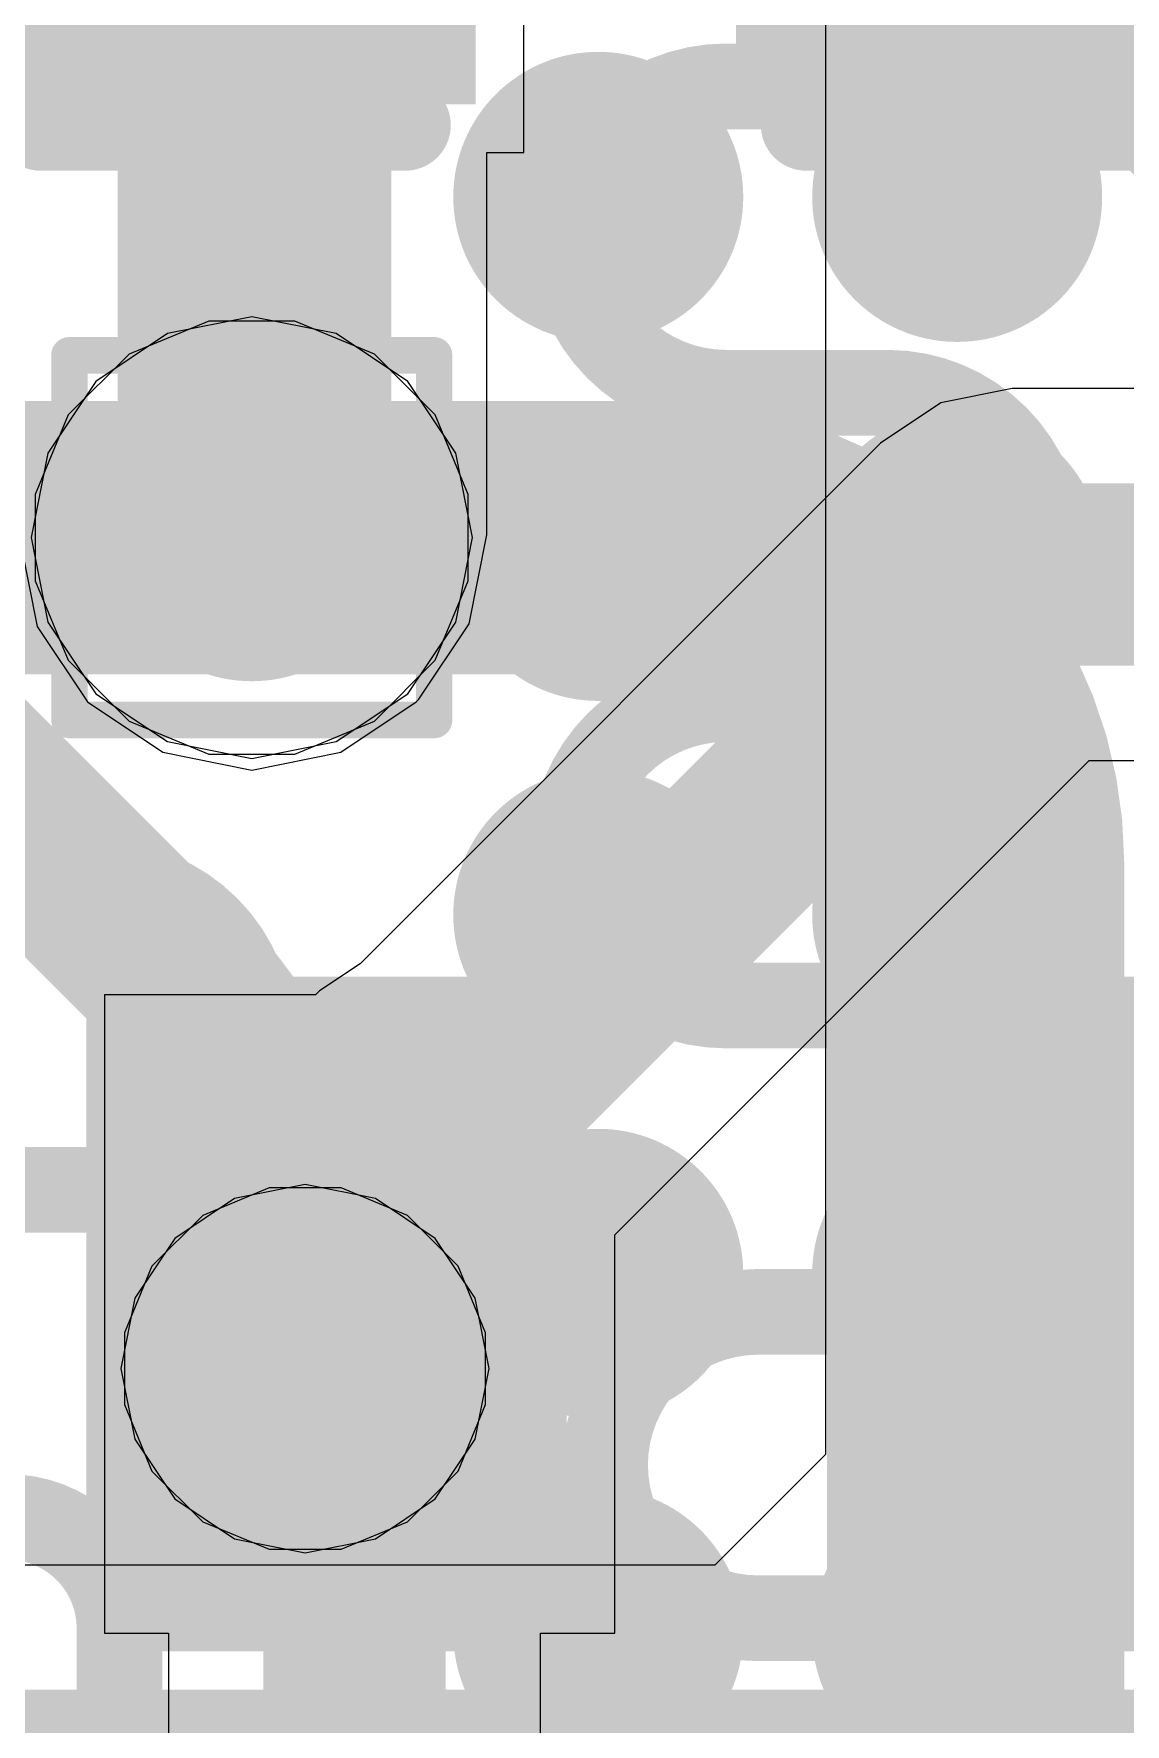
# Model space of a CAD drawing. Header units: inches. Extents: x -6 to 283, y -12 to 154.
# Drawn here: x 58.483 to 60.003, y -5.322 to -2.967 of the extents above; entities that cross this region are included whole.
import ezdxf

# ---------------------------------------------------------------- set-up
doc = ezdxf.new("R2010")
doc.units = ezdxf.units.IN
for name, color, linetype in [('Bottom Layer', 5, 'Continuous'), ('Bottom Paste', 16, 'Continuous'), ('Bottom Solder', 6, 'Continuous'), ('Drill Drawing', 1, 'Continuous'), ('GND-1', 16, 'Continuous'), ('GND-2', 90, 'Continuous'), ('GND-3', 216, 'Continuous'), ('GND-4', 54, 'Continuous'), ('PWR-1', 156, 'Continuous'), ('PWR-2', 130, 'Continuous'), ('Signal L1', 76, 'Continuous'), ('Signal L2', 6, 'Continuous'), ('Top Layer', 1, 'Continuous'), ('Top Overlay', 2, 'Continuous'), ('Top Paste', 8, 'Continuous'), ('Top Solder', 216, 'Continuous'), ('Via Holes', 16, 'Continuous')]:
    doc.layers.add(name, color=color, linetype=linetype)

# ---------------------------------------------------------------- blocks, each defined once
blk = doc.blocks.new('FBGA_153_11_5_13__B_56')
at = {"layer": 'Bottom Layer'}
h = blk.add_hatch(color=5, dxfattribs=at)
edge = h.paths.add_edge_path()
edge.add_arc((2.25, 1.25), 0.127, 0, 360)
h = blk.add_hatch(color=5, dxfattribs=at)
edge = h.paths.add_edge_path()
edge.add_arc((2.75, 1.25), 0.127, 0, 360)
h = blk.add_hatch(color=5, dxfattribs=at)
edge = h.paths.add_edge_path()
edge.add_arc((2.25, 0.75), 0.127, 0, 360)
h = blk.add_hatch(color=5, dxfattribs=at)
edge = h.paths.add_edge_path()
edge.add_arc((2.75, 0.75), 0.127, 0, 360)
h = blk.add_hatch(color=5, dxfattribs=at)
edge = h.paths.add_edge_path()
edge.add_arc((2.25, 0.25), 0.127, 0, 360)
h = blk.add_hatch(color=5, dxfattribs=at)
edge = h.paths.add_edge_path()
edge.add_arc((2.75, 0.25), 0.127, 0, 360)
h = blk.add_hatch(color=5, dxfattribs=at)
edge = h.paths.add_edge_path()
edge.add_arc((2.25, -0.25), 0.127, 0, 360)
h = blk.add_hatch(color=5, dxfattribs=at)
edge = h.paths.add_edge_path()
edge.add_arc((2.75, -0.25), 0.127, 0, 360)
h = blk.add_hatch(color=5, dxfattribs=at)
edge = h.paths.add_edge_path()
edge.add_arc((2.25, -0.75), 0.127, 0, 360)
h = blk.add_hatch(color=5, dxfattribs=at)
edge = h.paths.add_edge_path()
edge.add_arc((2.75, -0.75), 0.127, 0, 360)
at = {"layer": 'Bottom Paste'}
h = blk.add_hatch(color=16, dxfattribs=at)
edge = h.paths.add_edge_path()
edge.add_arc((2.25, 1.25), 0.127, 0, 360)
h = blk.add_hatch(color=16, dxfattribs=at)
edge = h.paths.add_edge_path()
edge.add_arc((2.75, 1.25), 0.127, 0, 360)
h = blk.add_hatch(color=16, dxfattribs=at)
edge = h.paths.add_edge_path()
edge.add_arc((2.25, 0.75), 0.127, 0, 360)
h = blk.add_hatch(color=16, dxfattribs=at)
edge = h.paths.add_edge_path()
edge.add_arc((2.75, 0.75), 0.127, 0, 360)
h = blk.add_hatch(color=16, dxfattribs=at)
edge = h.paths.add_edge_path()
edge.add_arc((2.25, 0.25), 0.127, 0, 360)
h = blk.add_hatch(color=16, dxfattribs=at)
edge = h.paths.add_edge_path()
edge.add_arc((2.75, 0.25), 0.127, 0, 360)
h = blk.add_hatch(color=16, dxfattribs=at)
edge = h.paths.add_edge_path()
edge.add_arc((2.25, -0.25), 0.127, 0, 360)
h = blk.add_hatch(color=16, dxfattribs=at)
edge = h.paths.add_edge_path()
edge.add_arc((2.75, -0.25), 0.127, 0, 360)
h = blk.add_hatch(color=16, dxfattribs=at)
edge = h.paths.add_edge_path()
edge.add_arc((2.25, -0.75), 0.127, 0, 360)
h = blk.add_hatch(color=16, dxfattribs=at)
edge = h.paths.add_edge_path()
edge.add_arc((2.75, -0.75), 0.127, 0, 360)
at = {"layer": 'Bottom Solder'}
h = blk.add_hatch(color=6, dxfattribs=at)
edge = h.paths.add_edge_path()
edge.add_arc((2.25, 1.25), 0.202, 0, 360)
h = blk.add_hatch(color=6, dxfattribs=at)
edge = h.paths.add_edge_path()
edge.add_arc((2.75, 1.25), 0.202, 0, 360)
h = blk.add_hatch(color=6, dxfattribs=at)
edge = h.paths.add_edge_path()
edge.add_arc((2.25, 0.75), 0.202, 0, 360)
h = blk.add_hatch(color=6, dxfattribs=at)
edge = h.paths.add_edge_path()
edge.add_arc((2.75, 0.75), 0.202, 0, 360)
h = blk.add_hatch(color=6, dxfattribs=at)
edge = h.paths.add_edge_path()
edge.add_arc((2.25, 0.25), 0.202, 0, 360)
h = blk.add_hatch(color=6, dxfattribs=at)
edge = h.paths.add_edge_path()
edge.add_arc((2.75, 0.25), 0.202, 0, 360)
h = blk.add_hatch(color=6, dxfattribs=at)
edge = h.paths.add_edge_path()
edge.add_arc((2.25, -0.25), 0.202, 0, 360)
h = blk.add_hatch(color=6, dxfattribs=at)
edge = h.paths.add_edge_path()
edge.add_arc((2.75, -0.25), 0.202, 0, 360)
h = blk.add_hatch(color=6, dxfattribs=at)
edge = h.paths.add_edge_path()
edge.add_arc((2.25, -0.75), 0.202, 0, 360)
h = blk.add_hatch(color=6, dxfattribs=at)
edge = h.paths.add_edge_path()
edge.add_arc((2.75, -0.75), 0.202, 0, 360)
blk = doc.blocks.new('C___0402_298')
at = {"layer": 'Top Layer'}
for points in [[(-0.6985, -0.3175), (-0.6985, 0.3175), (-0.2413, 0.3175), (-0.2413, -0.3175)], [(0.2413, -0.3175), (0.2413, 0.3175), (0.6985, 0.3175), (0.6985, -0.3175)]]:
    blk.add_hatch(color=1, dxfattribs=at).paths.add_polyline_path(points)
at = {"layer": 'Top Paste'}
for points in [[(-0.6985, -0.3175), (-0.6985, 0.3175), (-0.2413, 0.3175), (-0.2413, -0.3175)], [(0.2413, -0.3175), (0.2413, 0.3175), (0.6985, 0.3175), (0.6985, -0.3175)]]:
    blk.add_hatch(color=8, dxfattribs=at).paths.add_polyline_path(points)
at = {"layer": 'Top Solder'}
for points in [[(-0.7585, -0.3775), (-0.7585, 0.3775), (-0.1813, 0.3775), (-0.1813, -0.3775)], [(0.1813, -0.3775), (0.1813, 0.3775), (0.7585, 0.3775), (0.7585, -0.3775)]]:
    blk.add_hatch(color=216, dxfattribs=at).paths.add_polyline_path(points)
at = {"layer": 'Top Overlay'}
for points in [[(-0.7874, 0.4064, 0.127, 0.127, 0), (-0.7874, -0.4064, 0.127, 0.127, 0)], [(-0.2794, 0.4064, 0.127, 0.127, 0), (-0.7874, 0.4064, 0.127, 0.127, 0)], [(0.7874, 0.4064, 0.127, 0.127, 0), (0.2794, 0.4064, 0.127, 0.127, 0)], [(0.7874, 0.4064, 0.127, 0.127, 0), (0.7874, -0.4064, 0.127, 0.127, 0)], [(-0.2794, -0.4064, 0.127, 0.127, 0), (-0.7874, -0.4064, 0.127, 0.127, 0)], [(0.7874, -0.4064, 0.127, 0.127, 0), (0.2794, -0.4064, 0.127, 0.127, 0)]]:
    blk.add_lwpolyline(points, format="xyseb", dxfattribs=at)
for points in [[(-0.8191, 0.4064, 0.0635, 0.0635, 1), (-0.7556, 0.4064, 0.0635, 0.0635, 1)], [(-0.8191, 0.4064, 0.0635, 0.0635, 1), (-0.7556, 0.4064, 0.0635, 0.0635, 1)], [(-0.3111, 0.4064, 0.0635, 0.0635, 1), (-0.2477, 0.4064, 0.0635, 0.0635, 1)], [(0.2477, 0.4064, 0.0635, 0.0635, 1), (0.3111, 0.4064, 0.0635, 0.0635, 1)], [(0.7556, 0.4064, 0.0635, 0.0635, 1), (0.8191, 0.4064, 0.0635, 0.0635, 1)], [(0.7556, 0.4064, 0.0635, 0.0635, 1), (0.8191, 0.4064, 0.0635, 0.0635, 1)], [(-0.8192, -0.4064, 0.0635, 0.0635, 1), (-0.7557, -0.4064, 0.0635, 0.0635, 1)], [(-0.8192, -0.4064, 0.0635, 0.0635, 1), (-0.7557, -0.4064, 0.0635, 0.0635, 1)], [(-0.3111, -0.4064, 0.0635, 0.0635, 1), (-0.2477, -0.4064, 0.0635, 0.0635, 1)], [(0.2477, -0.4064, 0.0635, 0.0635, 1), (0.3111, -0.4064, 0.0635, 0.0635, 1)], [(0.7556, -0.4064, 0.0635, 0.0635, 1), (0.8191, -0.4064, 0.0635, 0.0635, 1)], [(0.7556, -0.4064, 0.0635, 0.0635, 1), (0.8191, -0.4064, 0.0635, 0.0635, 1)]]:
    blk.add_lwpolyline(points, format="xyseb", close=True, dxfattribs=at)
blk = doc.blocks.new('C___0402_300')
at = {"layer": 'Top Layer'}
for points in [[(-0.6985, -0.3175), (-0.6985, 0.3175), (-0.2413, 0.3175), (-0.2413, -0.3175)], [(0.2413, -0.3175), (0.2413, 0.3175), (0.6985, 0.3175), (0.6985, -0.3175)]]:
    blk.add_hatch(color=1, dxfattribs=at).paths.add_polyline_path(points)
at = {"layer": 'Top Paste'}
for points in [[(-0.6985, -0.3175), (-0.6985, 0.3175), (-0.2413, 0.3175), (-0.2413, -0.3175)], [(0.2413, -0.3175), (0.2413, 0.3175), (0.6985, 0.3175), (0.6985, -0.3175)]]:
    blk.add_hatch(color=8, dxfattribs=at).paths.add_polyline_path(points)
at = {"layer": 'Top Solder'}
for points in [[(-0.7585, -0.3775), (-0.7585, 0.3775), (-0.1813, 0.3775), (-0.1813, -0.3775)], [(0.1813, -0.3775), (0.1813, 0.3775), (0.7585, 0.3775), (0.7585, -0.3775)]]:
    blk.add_hatch(color=216, dxfattribs=at).paths.add_polyline_path(points)
at = {"layer": 'Top Overlay'}
for points in [[(-0.7874, 0.4064, 0.127, 0.127, 0), (-0.7874, -0.4064, 0.127, 0.127, 0)], [(-0.2794, 0.4064, 0.127, 0.127, 0), (-0.7874, 0.4064, 0.127, 0.127, 0)], [(0.7874, 0.4064, 0.127, 0.127, 0), (0.2794, 0.4064, 0.127, 0.127, 0)], [(0.7874, 0.4064, 0.127, 0.127, 0), (0.7874, -0.4064, 0.127, 0.127, 0)], [(-0.2794, -0.4064, 0.127, 0.127, 0), (-0.7874, -0.4064, 0.127, 0.127, 0)], [(0.7874, -0.4064, 0.127, 0.127, 0), (0.2794, -0.4064, 0.127, 0.127, 0)]]:
    blk.add_lwpolyline(points, format="xyseb", dxfattribs=at)
for points in [[(-0.8191, 0.4064, 0.0635, 0.0635, 1), (-0.7556, 0.4064, 0.0635, 0.0635, 1)], [(-0.8191, 0.4064, 0.0635, 0.0635, 1), (-0.7556, 0.4064, 0.0635, 0.0635, 1)], [(-0.3111, 0.4064, 0.0635, 0.0635, 1), (-0.2477, 0.4064, 0.0635, 0.0635, 1)], [(0.2477, 0.4064, 0.0635, 0.0635, 1), (0.3111, 0.4064, 0.0635, 0.0635, 1)], [(0.7556, 0.4064, 0.0635, 0.0635, 1), (0.8191, 0.4064, 0.0635, 0.0635, 1)], [(0.7556, 0.4064, 0.0635, 0.0635, 1), (0.8191, 0.4064, 0.0635, 0.0635, 1)], [(-0.8191, -0.4064, 0.0635, 0.0635, 1), (-0.7556, -0.4064, 0.0635, 0.0635, 1)], [(-0.8191, -0.4064, 0.0635, 0.0635, 1), (-0.7556, -0.4064, 0.0635, 0.0635, 1)], [(-0.3111, -0.4064, 0.0635, 0.0635, 1), (-0.2477, -0.4064, 0.0635, 0.0635, 1)], [(0.2477, -0.4064, 0.0635, 0.0635, 1), (0.3111, -0.4064, 0.0635, 0.0635, 1)], [(0.7556, -0.4064, 0.0635, 0.0635, 1), (0.8191, -0.4064, 0.0635, 0.0635, 1)], [(0.7556, -0.4064, 0.0635, 0.0635, 1), (0.8191, -0.4064, 0.0635, 0.0635, 1)]]:
    blk.add_lwpolyline(points, format="xyseb", close=True, dxfattribs=at)

msp = doc.modelspace()

# ---------------------------------------------------------------- hatches: boundary and pattern name
at = {"layer": 'Bottom Layer'}
h = msp.add_hatch(color=5, dxfattribs=at)
edge = h.paths.add_edge_path()
edge.add_arc((58.7866, -3.669), 0.2, 0, 360)
h = msp.add_hatch(color=5, dxfattribs=at)
edge = h.paths.add_edge_path()
edge.add_arc((58.8608, -4.8264), 0.15, 0, 360)
at = {"layer": 'GND-1'}
h = msp.add_hatch(color=16, dxfattribs=at)
edge = h.paths.add_edge_path()
edge.add_arc((58.7866, -3.669), 0.2, 0, 360)
h = msp.add_hatch(color=16, dxfattribs=at)
edge = h.paths.add_edge_path()
edge.add_arc((58.8608, -4.8264), 0.15, 0, 360)
at = {"layer": 'GND-2'}
h = msp.add_hatch(color=90, dxfattribs=at)
edge = h.paths.add_edge_path()
edge.add_arc((58.7866, -3.669), 0.2, 0, 360)
h = msp.add_hatch(color=90, dxfattribs=at)
edge = h.paths.add_edge_path()
edge.add_arc((58.8608, -4.8264), 0.15, 0, 360)
at = {"layer": 'GND-3'}
h = msp.add_hatch(color=216, dxfattribs=at)
edge = h.paths.add_edge_path()
edge.add_arc((58.7866, -3.669), 0.2, 0, 360)
h = msp.add_hatch(color=216, dxfattribs=at)
edge = h.paths.add_edge_path()
edge.add_arc((58.8608, -4.8264), 0.15, 0, 360)
at = {"layer": 'GND-4'}
h = msp.add_hatch(color=54, dxfattribs=at)
edge = h.paths.add_edge_path()
edge.add_arc((58.7866, -3.669), 0.2, 0, 360)
h = msp.add_hatch(color=54, dxfattribs=at)
edge = h.paths.add_edge_path()
edge.add_arc((58.8608, -4.8264), 0.15, 0, 360)
at = {"layer": 'PWR-1'}
h = msp.add_hatch(color=156, dxfattribs=at)
edge = h.paths.add_edge_path()
edge.add_arc((58.7866, -3.669), 0.2, 0, 360)
h = msp.add_hatch(color=156, dxfattribs=at)
edge = h.paths.add_edge_path()
edge.add_arc((58.8608, -4.8264), 0.15, 0, 360)
at = {"layer": 'PWR-2'}
h = msp.add_hatch(color=130, dxfattribs=at)
edge = h.paths.add_edge_path()
edge.add_arc((58.7866, -3.669), 0.2, 0, 360)
h = msp.add_hatch(color=130, dxfattribs=at)
edge = h.paths.add_edge_path()
edge.add_arc((58.8608, -4.8264), 0.15, 0, 360)
at = {"layer": 'Signal L1'}
h = msp.add_hatch(color=76, dxfattribs=at)
edge = h.paths.add_edge_path()
edge.add_arc((58.7866, -3.669), 0.2, 0, 360)
h = msp.add_hatch(color=76, dxfattribs=at)
edge = h.paths.add_edge_path()
edge.add_arc((58.8608, -4.8264), 0.15, 0, 360)
at = {"layer": 'Signal L2'}
h = msp.add_hatch(color=6, dxfattribs=at)
edge = h.paths.add_edge_path()
edge.add_arc((58.7866, -3.669), 0.2, 0, 360)
h = msp.add_hatch(color=6, dxfattribs=at)
edge = h.paths.add_edge_path()
edge.add_arc((58.8608, -4.8264), 0.15, 0, 360)
at = {"layer": 'Top Layer'}
h = msp.add_hatch(color=1, dxfattribs=at)
edge = h.paths.add_edge_path()
edge.add_arc((58.7866, -3.669), 0.2, 0, 360)
h = msp.add_hatch(color=1, dxfattribs=at)
edge = h.paths.add_edge_path()
edge.add_arc((58.8608, -4.8264), 0.15, 0, 360)
at = {"layer": 'Via Holes'}
h = msp.add_hatch(color=7, dxfattribs=at)
edge = h.paths.add_edge_path()
edge.add_arc((58.7866, -3.669), 0.1, 0, 360)
h = msp.add_hatch(color=7, dxfattribs=at)
edge = h.paths.add_edge_path()
edge.add_arc((58.8608, -4.8264), 0.075, 0, 360)

# ---------------------------------------------------------------- linework, layer by layer
at = {"layer": 'Bottom Layer'}
msp.add_lwpolyline([(58.2947, -3.669, 0.381, 0.381, 0), (58.7866, -3.669, 0.381, 0.381, 0)], format="xyseb", dxfattribs=at)
for points in [[(58.1994, -3.669, 0.1905, 0.1905, 1), (58.3899, -3.669, 0.1905, 0.1905, 1)], [(58.6914, -3.669, 0.1905, 0.1905, 1), (58.8819, -3.669, 0.1905, 0.1905, 1)]]:
    msp.add_lwpolyline(points, format="xyseb", close=True, dxfattribs=at)
at = {"layer": 'Drill Drawing'}
for points in [[(58.5326, -3.415, 0.0508, 0.0508, 0), (59.0406, -3.415, 0.0508, 0.0508, 0)], [(58.5326, -3.923, 0.0508, 0.0508, 0), (58.5326, -3.415, 0.0508, 0.0508, 0)], [(59.0406, -3.923, 0.0508, 0.0508, 0), (59.0406, -3.415, 0.0508, 0.0508, 0)], [(58.5326, -3.923, 0.0508, 0.0508, 0), (59.0406, -3.923, 0.0508, 0.0508, 0)], [(58.6068, -4.5724, 0.0508, 0.0508, 0), (59.1148, -4.5724, 0.0508, 0.0508, 0)], [(58.6068, -4.5724, 0.0508, 0.0508, 0), (58.8608, -5.0804, 0.0508, 0.0508, 0)], [(58.8608, -5.0804, 0.0508, 0.0508, 0), (59.1148, -4.5724, 0.0508, 0.0508, 0)]]:
    msp.add_lwpolyline(points, format="xyseb", dxfattribs=at)
for points in [[(58.5199, -3.415, 0.0254, 0.0254, 1), (58.5453, -3.415, 0.0254, 0.0254, 1)], [(58.5199, -3.415, 0.0254, 0.0254, 1), (58.5453, -3.415, 0.0254, 0.0254, 1)], [(59.0279, -3.415, 0.0254, 0.0254, 1), (59.0533, -3.415, 0.0254, 0.0254, 1)], [(59.0279, -3.415, 0.0254, 0.0254, 1), (59.0533, -3.415, 0.0254, 0.0254, 1)], [(58.5199, -3.923, 0.0254, 0.0254, 1), (58.5453, -3.923, 0.0254, 0.0254, 1)], [(58.5199, -3.923, 0.0254, 0.0254, 1), (58.5453, -3.923, 0.0254, 0.0254, 1)], [(59.0279, -3.923, 0.0254, 0.0254, 1), (59.0533, -3.923, 0.0254, 0.0254, 1)], [(59.0279, -3.923, 0.0254, 0.0254, 1), (59.0533, -3.923, 0.0254, 0.0254, 1)], [(58.5941, -4.5724, 0.0254, 0.0254, 1), (58.6195, -4.5724, 0.0254, 0.0254, 1)], [(58.5941, -4.5724, 0.0254, 0.0254, 1), (58.6195, -4.5724, 0.0254, 0.0254, 1)], [(59.1021, -4.5724, 0.0254, 0.0254, 1), (59.1275, -4.5724, 0.0254, 0.0254, 1)], [(59.1021, -4.5724, 0.0254, 0.0254, 1), (59.1275, -4.5724, 0.0254, 0.0254, 1)], [(58.8481, -5.0804, 0.0254, 0.0254, 1), (58.8735, -5.0804, 0.0254, 0.0254, 1)], [(58.8481, -5.0804, 0.0254, 0.0254, 1), (58.8735, -5.0804, 0.0254, 0.0254, 1)]]:
    msp.add_lwpolyline(points, format="xyseb", close=True, dxfattribs=at)
at = {"layer": 'GND-1'}
for p, q in [((58.7267, -3.3674), (58.6158, -3.4133)), ((58.8466, -3.3674), (58.7267, -3.3674)), ((58.9575, -3.4133), (58.8466, -3.3674)), ((58.6158, -3.4133), (58.531, -3.4981)), ((59.0423, -3.4981), (58.9575, -3.4133)), ((58.531, -3.4981), (58.485, -3.609)), ((59.0882, -3.609), (59.0423, -3.4981)), ((58.485, -3.609), (58.485, -3.729)), ((59.0882, -3.729), (59.0882, -3.609)), ((58.485, -3.729), (58.531, -3.8398)), ((59.0423, -3.8398), (59.0882, -3.729)), ((58.531, -3.8398), (58.6158, -3.9246)), ((58.9575, -3.9246), (59.0423, -3.8398)), ((58.6158, -3.9246), (58.7267, -3.9706)), ((58.8466, -3.9706), (58.9575, -3.9246)), ((58.7267, -3.9706), (58.8466, -3.9706)), ((58.8108, -4.5748), (58.7183, -4.6131)), ((58.9109, -4.5748), (58.8108, -4.5748)), ((59.0034, -4.6131), (58.9109, -4.5748)), ((58.7183, -4.6131), (58.6475, -4.6839)), ((59.0741, -4.6839), (59.0034, -4.6131)), ((58.6475, -4.6839), (58.6092, -4.7764)), ((59.1124, -4.7764), (59.0741, -4.6839)), ((58.6092, -4.7764), (58.6092, -4.8765)), ((59.1124, -4.8765), (59.1124, -4.7764)), ((58.6092, -4.8765), (58.6475, -4.969)), ((59.0741, -4.969), (59.1124, -4.8765)), ((58.6475, -4.969), (58.7183, -5.0397)), ((59.0034, -5.0397), (59.0741, -4.969)), ((58.7183, -5.0397), (58.8108, -5.078)), ((58.9109, -5.078), (59.0034, -5.0397)), ((58.8108, -5.078), (58.9109, -5.078))]:
    msp.add_line(p, q, dxfattribs=at)
at = {"layer": 'GND-2'}
for p, q in [((58.7267, -3.3674), (58.6158, -3.4133)), ((58.8466, -3.3674), (58.7267, -3.3674)), ((58.9575, -3.4133), (58.8466, -3.3674)), ((58.6158, -3.4133), (58.531, -3.4981)), ((59.0423, -3.4981), (58.9575, -3.4133)), ((58.531, -3.4981), (58.485, -3.609)), ((59.0882, -3.609), (59.0423, -3.4981)), ((58.485, -3.609), (58.485, -3.729)), ((59.0882, -3.729), (59.0882, -3.609)), ((58.485, -3.729), (58.531, -3.8398)), ((59.0423, -3.8398), (59.0882, -3.729)), ((58.531, -3.8398), (58.6158, -3.9246)), ((58.9575, -3.9246), (59.0423, -3.8398)), ((58.6158, -3.9246), (58.7267, -3.9706)), ((58.8466, -3.9706), (58.9575, -3.9246)), ((58.7267, -3.9706), (58.8466, -3.9706)), ((58.8108, -4.5748), (58.7183, -4.6131)), ((58.9109, -4.5748), (58.8108, -4.5748)), ((59.0034, -4.6131), (58.9109, -4.5748)), ((58.7183, -4.6131), (58.6475, -4.6839)), ((59.0741, -4.6839), (59.0034, -4.6131)), ((58.6475, -4.6839), (58.6092, -4.7764)), ((59.1124, -4.7764), (59.0741, -4.6839)), ((58.6092, -4.7764), (58.6092, -4.8765)), ((59.1124, -4.8765), (59.1124, -4.7764)), ((58.6092, -4.8765), (58.6475, -4.969)), ((59.0741, -4.969), (59.1124, -4.8765)), ((58.6475, -4.969), (58.7183, -5.0397)), ((59.0034, -5.0397), (59.0741, -4.969)), ((58.7183, -5.0397), (58.8108, -5.078)), ((58.9109, -5.078), (59.0034, -5.0397)), ((58.8108, -5.078), (58.9109, -5.078))]:
    msp.add_line(p, q, dxfattribs=at)
at = {"layer": 'GND-3'}
for p, q in [((58.7267, -3.3674), (58.6158, -3.4133)), ((58.8466, -3.3674), (58.7267, -3.3674)), ((58.9575, -3.4133), (58.8466, -3.3674)), ((58.6158, -3.4133), (58.531, -3.4981)), ((59.0423, -3.4981), (58.9575, -3.4133)), ((58.531, -3.4981), (58.485, -3.609)), ((59.0882, -3.609), (59.0423, -3.4981)), ((58.485, -3.609), (58.485, -3.729)), ((59.0882, -3.729), (59.0882, -3.609)), ((58.485, -3.729), (58.531, -3.8398)), ((59.0423, -3.8398), (59.0882, -3.729)), ((58.531, -3.8398), (58.6158, -3.9246)), ((58.9575, -3.9246), (59.0423, -3.8398)), ((58.6158, -3.9246), (58.7267, -3.9706)), ((58.8466, -3.9706), (58.9575, -3.9246)), ((58.7267, -3.9706), (58.8466, -3.9706)), ((58.8108, -4.5748), (58.7183, -4.6131)), ((58.9109, -4.5748), (58.8108, -4.5748)), ((59.0034, -4.6131), (58.9109, -4.5748)), ((58.7183, -4.6131), (58.6475, -4.6839)), ((59.0741, -4.6839), (59.0034, -4.6131)), ((58.6475, -4.6839), (58.6092, -4.7764)), ((59.1124, -4.7764), (59.0741, -4.6839)), ((58.6092, -4.7764), (58.6092, -4.8765)), ((59.1124, -4.8765), (59.1124, -4.7764)), ((58.6092, -4.8765), (58.6475, -4.969)), ((59.0741, -4.969), (59.1124, -4.8765)), ((58.6475, -4.969), (58.7183, -5.0397)), ((59.0034, -5.0397), (59.0741, -4.969)), ((58.7183, -5.0397), (58.8108, -5.078)), ((58.9109, -5.078), (59.0034, -5.0397)), ((58.8108, -5.078), (58.9109, -5.078))]:
    msp.add_line(p, q, dxfattribs=at)
at = {"layer": 'GND-4'}
for p, q in [((58.7267, -3.3674), (58.6158, -3.4133)), ((58.8466, -3.3674), (58.7267, -3.3674)), ((58.9575, -3.4133), (58.8466, -3.3674)), ((58.6158, -3.4133), (58.531, -3.4981)), ((59.0423, -3.4981), (58.9575, -3.4133)), ((58.531, -3.4981), (58.485, -3.609)), ((59.0882, -3.609), (59.0423, -3.4981)), ((58.485, -3.609), (58.485, -3.729)), ((59.0882, -3.729), (59.0882, -3.609)), ((58.485, -3.729), (58.531, -3.8398)), ((59.0423, -3.8398), (59.0882, -3.729)), ((58.531, -3.8398), (58.6158, -3.9246)), ((58.9575, -3.9246), (59.0423, -3.8398)), ((58.6158, -3.9246), (58.7267, -3.9706)), ((58.8466, -3.9706), (58.9575, -3.9246)), ((58.7267, -3.9706), (58.8466, -3.9706)), ((58.8108, -4.5748), (58.7183, -4.6131)), ((58.9109, -4.5748), (58.8108, -4.5748)), ((59.0034, -4.6131), (58.9109, -4.5748)), ((58.7183, -4.6131), (58.6475, -4.6839)), ((59.0741, -4.6839), (59.0034, -4.6131)), ((58.6475, -4.6839), (58.6092, -4.7764)), ((59.1124, -4.7764), (59.0741, -4.6839)), ((58.6092, -4.7764), (58.6092, -4.8765)), ((59.1124, -4.8765), (59.1124, -4.7764)), ((58.6092, -4.8765), (58.6475, -4.969)), ((59.0741, -4.969), (59.1124, -4.8765)), ((58.6475, -4.969), (58.7183, -5.0397)), ((59.0034, -5.0397), (59.0741, -4.969)), ((58.7183, -5.0397), (58.8108, -5.078)), ((58.9109, -5.078), (59.0034, -5.0397)), ((58.8108, -5.078), (58.9109, -5.078))]:
    msp.add_line(p, q, dxfattribs=at)
at = {"layer": 'PWR-1'}
for p, q in [((58.7866, -3.3615), (58.669, -3.3849)), ((58.9043, -3.3849), (58.7866, -3.3615)), ((58.669, -3.3849), (58.5692, -3.4515)), ((59.0041, -3.4515), (58.9043, -3.3849)), ((58.5692, -3.4515), (58.5025, -3.5513)), ((59.0707, -3.5513), (59.0041, -3.4515)), ((58.5025, -3.5513), (58.4791, -3.669)), ((59.0942, -3.669), (59.0707, -3.5513)), ((58.4791, -3.669), (58.5025, -3.7866)), ((59.0707, -3.7866), (59.0942, -3.669)), ((58.5025, -3.7866), (58.5692, -3.8864)), ((59.0041, -3.8864), (59.0707, -3.7866)), ((58.5692, -3.8864), (58.669, -3.9531)), ((58.9043, -3.9531), (59.0041, -3.8864)), ((58.669, -3.9531), (58.7866, -3.9765)), ((58.7866, -3.9765), (58.9043, -3.9531)), ((58.7627, -4.5894), (58.6795, -4.645)), ((58.8608, -4.5699), (58.7627, -4.5894)), ((58.959, -4.5894), (58.8608, -4.5699)), ((59.0422, -4.645), (58.959, -4.5894)), ((58.6795, -4.645), (58.6238, -4.7283)), ((59.0978, -4.7283), (59.0422, -4.645)), ((58.6238, -4.7283), (58.6043, -4.8264)), ((59.1174, -4.8264), (59.0978, -4.7283)), ((58.6043, -4.8264), (58.6238, -4.9246)), ((59.0978, -4.9246), (59.1174, -4.8264)), ((58.6238, -4.9246), (58.6795, -5.0078)), ((59.0422, -5.0078), (59.0978, -4.9246)), ((58.6795, -5.0078), (58.7627, -5.0634)), ((58.959, -5.0634), (59.0422, -5.0078)), ((58.7627, -5.0634), (58.8608, -5.083)), ((58.8608, -5.083), (58.959, -5.0634))]:
    msp.add_line(p, q, dxfattribs=at)
at = {"layer": 'PWR-2'}
for points in [[(58.8374, -3.669, 0.381, 0.381, 0), (59.3587, -3.669, 0.381, 0.381, 0)], [(59.3587, -3.669, 0.381, 0.381, -0.414214), (59.8115, -4.1217, 0.381, 0.381, 0)], [(59.8115, -7.5416, 0.381, 0.381, 0), (59.8115, -4.1217, 0.381, 0.381, 0)]]:
    msp.add_lwpolyline(points, format="xyseb", dxfattribs=at)
for points in [[(58.7422, -3.669, 0.1905, 0.1905, 1), (58.9327, -3.669, 0.1905, 0.1905, 1)], [(59.2634, -3.669, 0.1905, 0.1905, 1), (59.4539, -3.669, 0.1905, 0.1905, 1)], [(59.2634, -3.669, 0.1905, 0.1905, 1), (59.4539, -3.669, 0.1905, 0.1905, 1)], [(59.7162, -4.1217, 0.1905, 0.1905, 1), (59.9067, -4.1217, 0.1905, 0.1905, 1)], [(59.7162, -4.1217, 0.1905, 0.1905, 1), (59.9067, -4.1217, 0.1905, 0.1905, 1)]]:
    msp.add_lwpolyline(points, format="xyseb", close=True, dxfattribs=at)
at = {"layer": 'Signal L1'}
for points in [[(58.508, -2.7032, 0.1194, 0.1194, -0.414214), (58.2304, -2.9808, 0.1194, 0.1194, 0)], [(59.8794, -2.8271, 0.1194, 0.1194, -0.414214), (59.666, -3.0405, 0.1194, 0.1194, 0)], [(59.4472, -3.4672, 0.1194, 0.1194, -1), (59.4472, -3.0405, 0.1194, 0.1194, 0)], [(59.4472, -3.0405, 0.1194, 0.1194, 0), (59.666, -3.0405, 0.1194, 0.1194, 0)], [(59.4472, -3.4672, 0.1194, 0.1194, 0), (59.6724, -3.4672, 0.1194, 0.1194, 0)], [(59.6724, -3.4672, 0.1194, 0.1194, -1), (59.6724, -3.8938, 0.1194, 0.1194, 0)], [(59.4472, -4.3206, 0.1194, 0.1194, -1), (59.4472, -3.8938, 0.1194, 0.1194, 0)], [(59.4472, -3.8938, 0.1194, 0.1194, 0), (59.6724, -3.8938, 0.1194, 0.1194, 0)], [(58.3345, -4.1509, 0.1194, 0.1194, 0), (58.5732, -4.1509, 0.1194, 0.1194, 0)], [(58.5732, -4.1509, 0.1194, 0.1194, -1), (58.5732, -4.5775, 0.1194, 0.1194, 0)], [(59.4472, -4.3206, 0.1194, 0.1194, 0), (59.6791, -4.3206, 0.1194, 0.1194, 0)], [(59.6791, -4.3206, 0.1194, 0.1194, -1), (59.6791, -4.7473, 0.1194, 0.1194, 0)], [(58.4472, -5.0331, 0.1194, 0.1194, -1.004738), (58.4462, -4.5775, 0.1194, 0.1194, 0)], [(58.4462, -4.5775, 0.1194, 0.1194, 0), (58.5732, -4.5775, 0.1194, 0.1194, 0)], [(59.4922, -5.1741, 0.1194, 0.1194, -1), (59.4922, -4.7473, 0.1194, 0.1194, 0)], [(59.4922, -4.7473, 0.1194, 0.1194, 0), (59.6791, -4.7473, 0.1194, 0.1194, 0)], [(58.4472, -5.0331, 0.1194, 0.1194, -0.414214), (58.6024, -5.1882, 0.1194, 0.1194, 0)], [(58.6024, -7.211, 0.1194, 0.1194, 0), (58.6024, -5.1882, 0.1194, 0.1194, 0)], [(59.4922, -5.1741, 0.1194, 0.1194, 0), (59.6713, -5.1741, 0.1194, 0.1194, 0)], [(59.6713, -5.1741, 0.1194, 0.1194, -1), (59.6713, -5.6008, 0.1194, 0.1194, 0)]]:
    msp.add_lwpolyline(points, format="xyseb", dxfattribs=at)
for points in [[(59.4174, -3.0405, 0.0597, 0.0597, 1), (59.4771, -3.0405, 0.0597, 0.0597, 1)], [(59.4174, -3.0405, 0.0597, 0.0597, 1), (59.4771, -3.0405, 0.0597, 0.0597, 1)], [(59.6362, -3.0405, 0.0597, 0.0597, 1), (59.6959, -3.0405, 0.0597, 0.0597, 1)], [(59.6362, -3.0405, 0.0597, 0.0597, 1), (59.6959, -3.0405, 0.0597, 0.0597, 1)], [(59.4174, -3.4672, 0.0597, 0.0597, 1), (59.4771, -3.4672, 0.0597, 0.0597, 1)], [(59.4174, -3.4672, 0.0597, 0.0597, 1), (59.4771, -3.4672, 0.0597, 0.0597, 1)], [(59.6426, -3.4672, 0.0597, 0.0597, 1), (59.7023, -3.4672, 0.0597, 0.0597, 1)], [(59.6426, -3.4672, 0.0597, 0.0597, 1), (59.7023, -3.4672, 0.0597, 0.0597, 1)], [(59.4174, -3.8938, 0.0597, 0.0597, 1), (59.4771, -3.8938, 0.0597, 0.0597, 1)], [(59.4174, -3.8938, 0.0597, 0.0597, 1), (59.4771, -3.8938, 0.0597, 0.0597, 1)], [(59.6426, -3.8938, 0.0597, 0.0597, 1), (59.7023, -3.8938, 0.0597, 0.0597, 1)], [(59.6426, -3.8938, 0.0597, 0.0597, 1), (59.7023, -3.8938, 0.0597, 0.0597, 1)], [(58.5434, -4.1509, 0.0597, 0.0597, 1), (58.6031, -4.1509, 0.0597, 0.0597, 1)], [(58.5434, -4.1509, 0.0597, 0.0597, 1), (58.6031, -4.1509, 0.0597, 0.0597, 1)], [(59.4174, -4.3206, 0.0597, 0.0597, 1), (59.4771, -4.3206, 0.0597, 0.0597, 1)], [(59.4174, -4.3206, 0.0597, 0.0597, 1), (59.4771, -4.3206, 0.0597, 0.0597, 1)], [(59.6493, -4.3206, 0.0597, 0.0597, 1), (59.709, -4.3206, 0.0597, 0.0597, 1)], [(59.6493, -4.3206, 0.0597, 0.0597, 1), (59.709, -4.3206, 0.0597, 0.0597, 1)], [(58.4164, -4.5775, 0.0597, 0.0597, 1), (58.4761, -4.5775, 0.0597, 0.0597, 1)], [(58.4164, -4.5775, 0.0597, 0.0597, 1), (58.4761, -4.5775, 0.0597, 0.0597, 1)], [(58.5434, -4.5775, 0.0597, 0.0597, 1), (58.6031, -4.5775, 0.0597, 0.0597, 1)], [(58.5434, -4.5775, 0.0597, 0.0597, 1), (58.6031, -4.5775, 0.0597, 0.0597, 1)], [(59.4624, -4.7473, 0.0597, 0.0597, 1), (59.5221, -4.7473, 0.0597, 0.0597, 1)], [(59.4624, -4.7473, 0.0597, 0.0597, 1), (59.5221, -4.7473, 0.0597, 0.0597, 1)], [(59.6493, -4.7473, 0.0597, 0.0597, 1), (59.709, -4.7473, 0.0597, 0.0597, 1)], [(59.6493, -4.7473, 0.0597, 0.0597, 1), (59.709, -4.7473, 0.0597, 0.0597, 1)], [(58.4174, -5.0331, 0.0597, 0.0597, 1), (58.4771, -5.0331, 0.0597, 0.0597, 1)], [(58.4174, -5.0331, 0.0597, 0.0597, 1), (58.4771, -5.0331, 0.0597, 0.0597, 1)], [(58.5725, -5.1882, 0.0597, 0.0597, 1), (58.6322, -5.1882, 0.0597, 0.0597, 1)], [(58.5725, -5.1882, 0.0597, 0.0597, 1), (58.6322, -5.1882, 0.0597, 0.0597, 1)], [(59.4624, -5.1741, 0.0597, 0.0597, 1), (59.5221, -5.1741, 0.0597, 0.0597, 1)], [(59.4624, -5.1741, 0.0597, 0.0597, 1), (59.5221, -5.1741, 0.0597, 0.0597, 1)], [(59.6415, -5.1741, 0.0597, 0.0597, 1), (59.7011, -5.1741, 0.0597, 0.0597, 1)], [(59.6415, -5.1741, 0.0597, 0.0597, 1), (59.7011, -5.1741, 0.0597, 0.0597, 1)]]:
    msp.add_lwpolyline(points, format="xyseb", close=True, dxfattribs=at)
at = {"layer": 'Signal L2'}
for p, q in [((59.5857, -1.7316), (59.5857, -4.9461)), ((58.7267, -3.3674), (58.6158, -3.4133)), ((58.8466, -3.3674), (58.7267, -3.3674)), ((58.9575, -3.4133), (58.8466, -3.3674)), ((58.6158, -3.4133), (58.531, -3.4981)), ((59.0423, -3.4981), (58.9575, -3.4133)), ((58.531, -3.4981), (58.485, -3.609)), ((59.0882, -3.609), (59.0423, -3.4981)), ((58.485, -3.609), (58.485, -3.729)), ((59.0882, -3.729), (59.0882, -3.609)), ((58.485, -3.729), (58.531, -3.8398)), ((59.0423, -3.8398), (59.0882, -3.729)), ((58.531, -3.8398), (58.6158, -3.9246)), ((58.9575, -3.9246), (59.0423, -3.8398)), ((58.6158, -3.9246), (58.7267, -3.9706)), ((58.8466, -3.9706), (58.9575, -3.9246)), ((58.7267, -3.9706), (58.8466, -3.9706)), ((59.5857, -4.9461), (59.4317, -5.1001)), ((59.4317, -5.1001), (57.191, -5.1001))]:
    msp.add_line(p, q, dxfattribs=at)
for points in [[(57.9178, -3.5208, 0.254, 0.254, 0), (58.6846, -4.2877, 0.254, 0.254, 0)], [(58.6846, -4.2877, 0.254, 0.254, -0.198912), (58.8608, -4.7131, 0.254, 0.254, 0)], [(58.8608, -4.8264, 0.254, 0.254, 0), (58.8608, -4.7131, 0.254, 0.254, 0)], [(57.097, -5.3334, 0.1194, 0.1194, 0), (60.9909, -5.3334, 0.1194, 0.1194, 0)]]:
    msp.add_lwpolyline(points, format="xyseb", dxfattribs=at)
for points in [[(58.6211, -4.2877, 0.127, 0.127, 1), (58.7481, -4.2877, 0.127, 0.127, 1)], [(58.6211, -4.2877, 0.127, 0.127, 1), (58.7481, -4.2877, 0.127, 0.127, 1)], [(58.7973, -4.7131, 0.127, 0.127, 1), (58.9243, -4.7131, 0.127, 0.127, 1)], [(58.7973, -4.7131, 0.127, 0.127, 1), (58.9243, -4.7131, 0.127, 0.127, 1)], [(58.7973, -4.8264, 0.127, 0.127, 1), (58.9243, -4.8264, 0.127, 0.127, 1)]]:
    msp.add_lwpolyline(points, format="xyseb", close=True, dxfattribs=at)
at = {"layer": 'Top Layer'}
for p, q in [((59.1655, -3.1326), (59.1655, -2.3706)), ((59.114, -3.6653), (59.114, -3.1326)), ((59.114, -3.1326), (59.1655, -3.1326)), ((59.7467, -3.4811), (59.6627, -3.5373)), ((59.8458, -3.4614), (59.7467, -3.4811)), ((60.8508, -3.4614), (59.8458, -3.4614)), ((59.6627, -3.5373), (58.9375, -4.2625)), ((58.4629, -3.669), (58.4876, -3.7928)), ((59.0894, -3.7892), (59.114, -3.6653)), ((59.0192, -3.8942), (59.0894, -3.7892)), ((58.4876, -3.7928), (58.5577, -3.8979)), ((58.5577, -3.8979), (58.6628, -3.968)), ((58.9105, -3.968), (59.0156, -3.8979)), ((59.0156, -3.8979), (59.0192, -3.8942)), ((58.6628, -3.968), (58.7866, -3.9927)), ((58.7866, -3.9927), (58.9105, -3.968)), ((59.2925, -4.64), (59.9531, -3.9794)), ((59.9531, -3.9794), (60.8508, -3.9794)), ((58.9375, -4.2625), (58.8808, -4.3004)), ((58.8755, -4.3057), (58.5813, -4.3057)), ((58.5813, -4.3057), (58.5813, -5.1947)), ((58.8808, -4.3004), (58.8755, -4.3057)), ((59.2925, -5.1947), (59.2925, -4.64)), ((58.5813, -5.1947), (58.6706, -5.1947)), ((58.6706, -5.1947), (58.6706, -5.4488)), ((59.1886, -5.4488), (59.1886, -5.1947)), ((59.1886, -5.1947), (59.2925, -5.1947))]:
    msp.add_line(p, q, dxfattribs=at)
for points in [[(58.7903, -3.6653, 0.381, 0.381, 0), (58.7903, -2.6823, 0.381, 0.381, 0)], [(59.8767, -2.8811, 0.2032, 0.2032, 0), (59.8767, -2.7897, 0.2032, 0.2032, 0)], [(59.8767, -2.8811, 0.2032, 0.2032, 0), (60.1064, -3.1108, 0.2032, 0.2032, 0)], [(58.7866, -3.669, 0.381, 0.381, 0), (58.7903, -3.6653, 0.381, 0.381, 0)], [(59.0827, -4.4835, 0.254, 0.254, 0), (59.8458, -3.7204, 0.254, 0.254, 0)], [(59.8458, -3.7204, 0.254, 0.254, 0), (61.2064, -3.7204, 0.254, 0.254, 0)], [(59.865, -4.674, 0.2032, 0.2032, 0), (60.3614, -4.1776, 0.2032, 0.2032, 0)], [(58.9458, -4.6016, 0.254, 0.254, 0), (59.0639, -4.4835, 0.254, 0.254, 0)], [(59.0639, -4.4835, 0.254, 0.254, 0), (59.0827, -4.4835, 0.254, 0.254, 0)], [(58.8988, -4.7121, 0.1016, 0.1016, 0), (58.9369, -4.674, 0.1016, 0.1016, 0)], [(58.9296, -5.4488, 0.254, 0.254, 0), (58.9296, -4.8952, 0.254, 0.254, 0)], [(58.8608, -4.8264, 0.1016, 0.1016, 0), (58.9296, -4.8952, 0.1016, 0.1016, 0)]]:
    msp.add_lwpolyline(points, format="xyseb", dxfattribs=at)
for points in [[(59.8259, -2.8811, 0.1016, 0.1016, 1), (59.9275, -2.8811, 0.1016, 0.1016, 1)], [(59.8259, -2.8811, 0.1016, 0.1016, 1), (59.9275, -2.8811, 0.1016, 0.1016, 1)], [(58.6914, -3.669, 0.1905, 0.1905, 1), (58.8819, -3.669, 0.1905, 0.1905, 1)], [(58.695, -3.6653, 0.1905, 0.1905, 1), (58.8855, -3.6653, 0.1905, 0.1905, 1)], [(58.695, -3.6653, 0.1905, 0.1905, 1), (58.8855, -3.6653, 0.1905, 0.1905, 1)], [(59.7823, -3.7204, 0.127, 0.127, 1), (59.9093, -3.7204, 0.127, 0.127, 1)], [(59.7823, -3.7204, 0.127, 0.127, 1), (59.9093, -3.7204, 0.127, 0.127, 1)], [(59.0004, -4.4835, 0.127, 0.127, 1), (59.1274, -4.4835, 0.127, 0.127, 1)], [(59.0004, -4.4835, 0.127, 0.127, 1), (59.1274, -4.4835, 0.127, 0.127, 1)], [(59.0192, -4.4835, 0.127, 0.127, 1), (59.1462, -4.4835, 0.127, 0.127, 1)], [(59.0192, -4.4835, 0.127, 0.127, 1), (59.1462, -4.4835, 0.127, 0.127, 1)], [(58.8823, -4.6016, 0.127, 0.127, 1), (59.0093, -4.6016, 0.127, 0.127, 1)], [(59.8142, -4.674, 0.1016, 0.1016, 1), (59.9158, -4.674, 0.1016, 0.1016, 1)], [(58.9115, -4.674, 0.0508, 0.0508, 1), (58.9623, -4.674, 0.0508, 0.0508, 1)], [(58.8734, -4.7121, 0.0508, 0.0508, 1), (58.9242, -4.7121, 0.0508, 0.0508, 1)], [(58.8661, -4.8952, 0.127, 0.127, 1), (58.9931, -4.8952, 0.127, 0.127, 1)], [(58.8354, -4.8264, 0.0508, 0.0508, 1), (58.8862, -4.8264, 0.0508, 0.0508, 1)], [(58.9042, -4.8952, 0.0508, 0.0508, 1), (58.955, -4.8952, 0.0508, 0.0508, 1)]]:
    msp.add_lwpolyline(points, format="xyseb", close=True, dxfattribs=at)

# ---------------------------------------------------------------- block references
msp.add_blockref('FBGA_153_11_5_13__B_56', (57.0193, -4.4444))
at = {"rotation": 180}
for name, p in [('C___0402_300', (59.2798, -2.6881)), ('C___0402_298', (59.4068, -4.7502))]:
    msp.add_blockref(name, p, dxfattribs=at)

doc.saveas('drawing.dxf')
